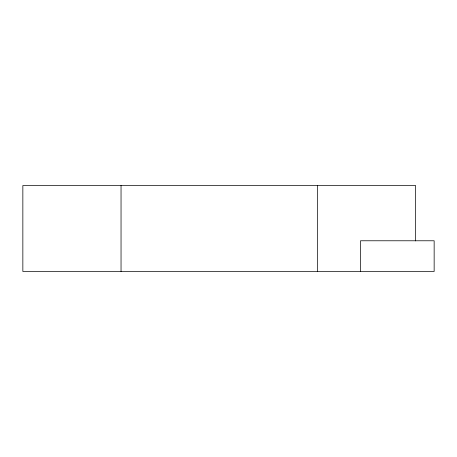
<?xml version="1.0" encoding="UTF-8"?>
<svg xmlns="http://www.w3.org/2000/svg" width="457" height="457" viewBox="0 0 457 457"><rect width="100%" height="100%" fill="white"/><g stroke="black" fill="none" stroke-linecap="round" stroke-linejoin="round"><path stroke-width="0.69" d="M415.624 240.925L415.624 185.542L22.85 185.542L22.85 271.458L434.15 271.458L434.15 240.776L360.504 240.776L360.504 271.458M317.426 185.542L317.426 271.458M121.042 185.542L121.042 271.458"/></g></svg>
